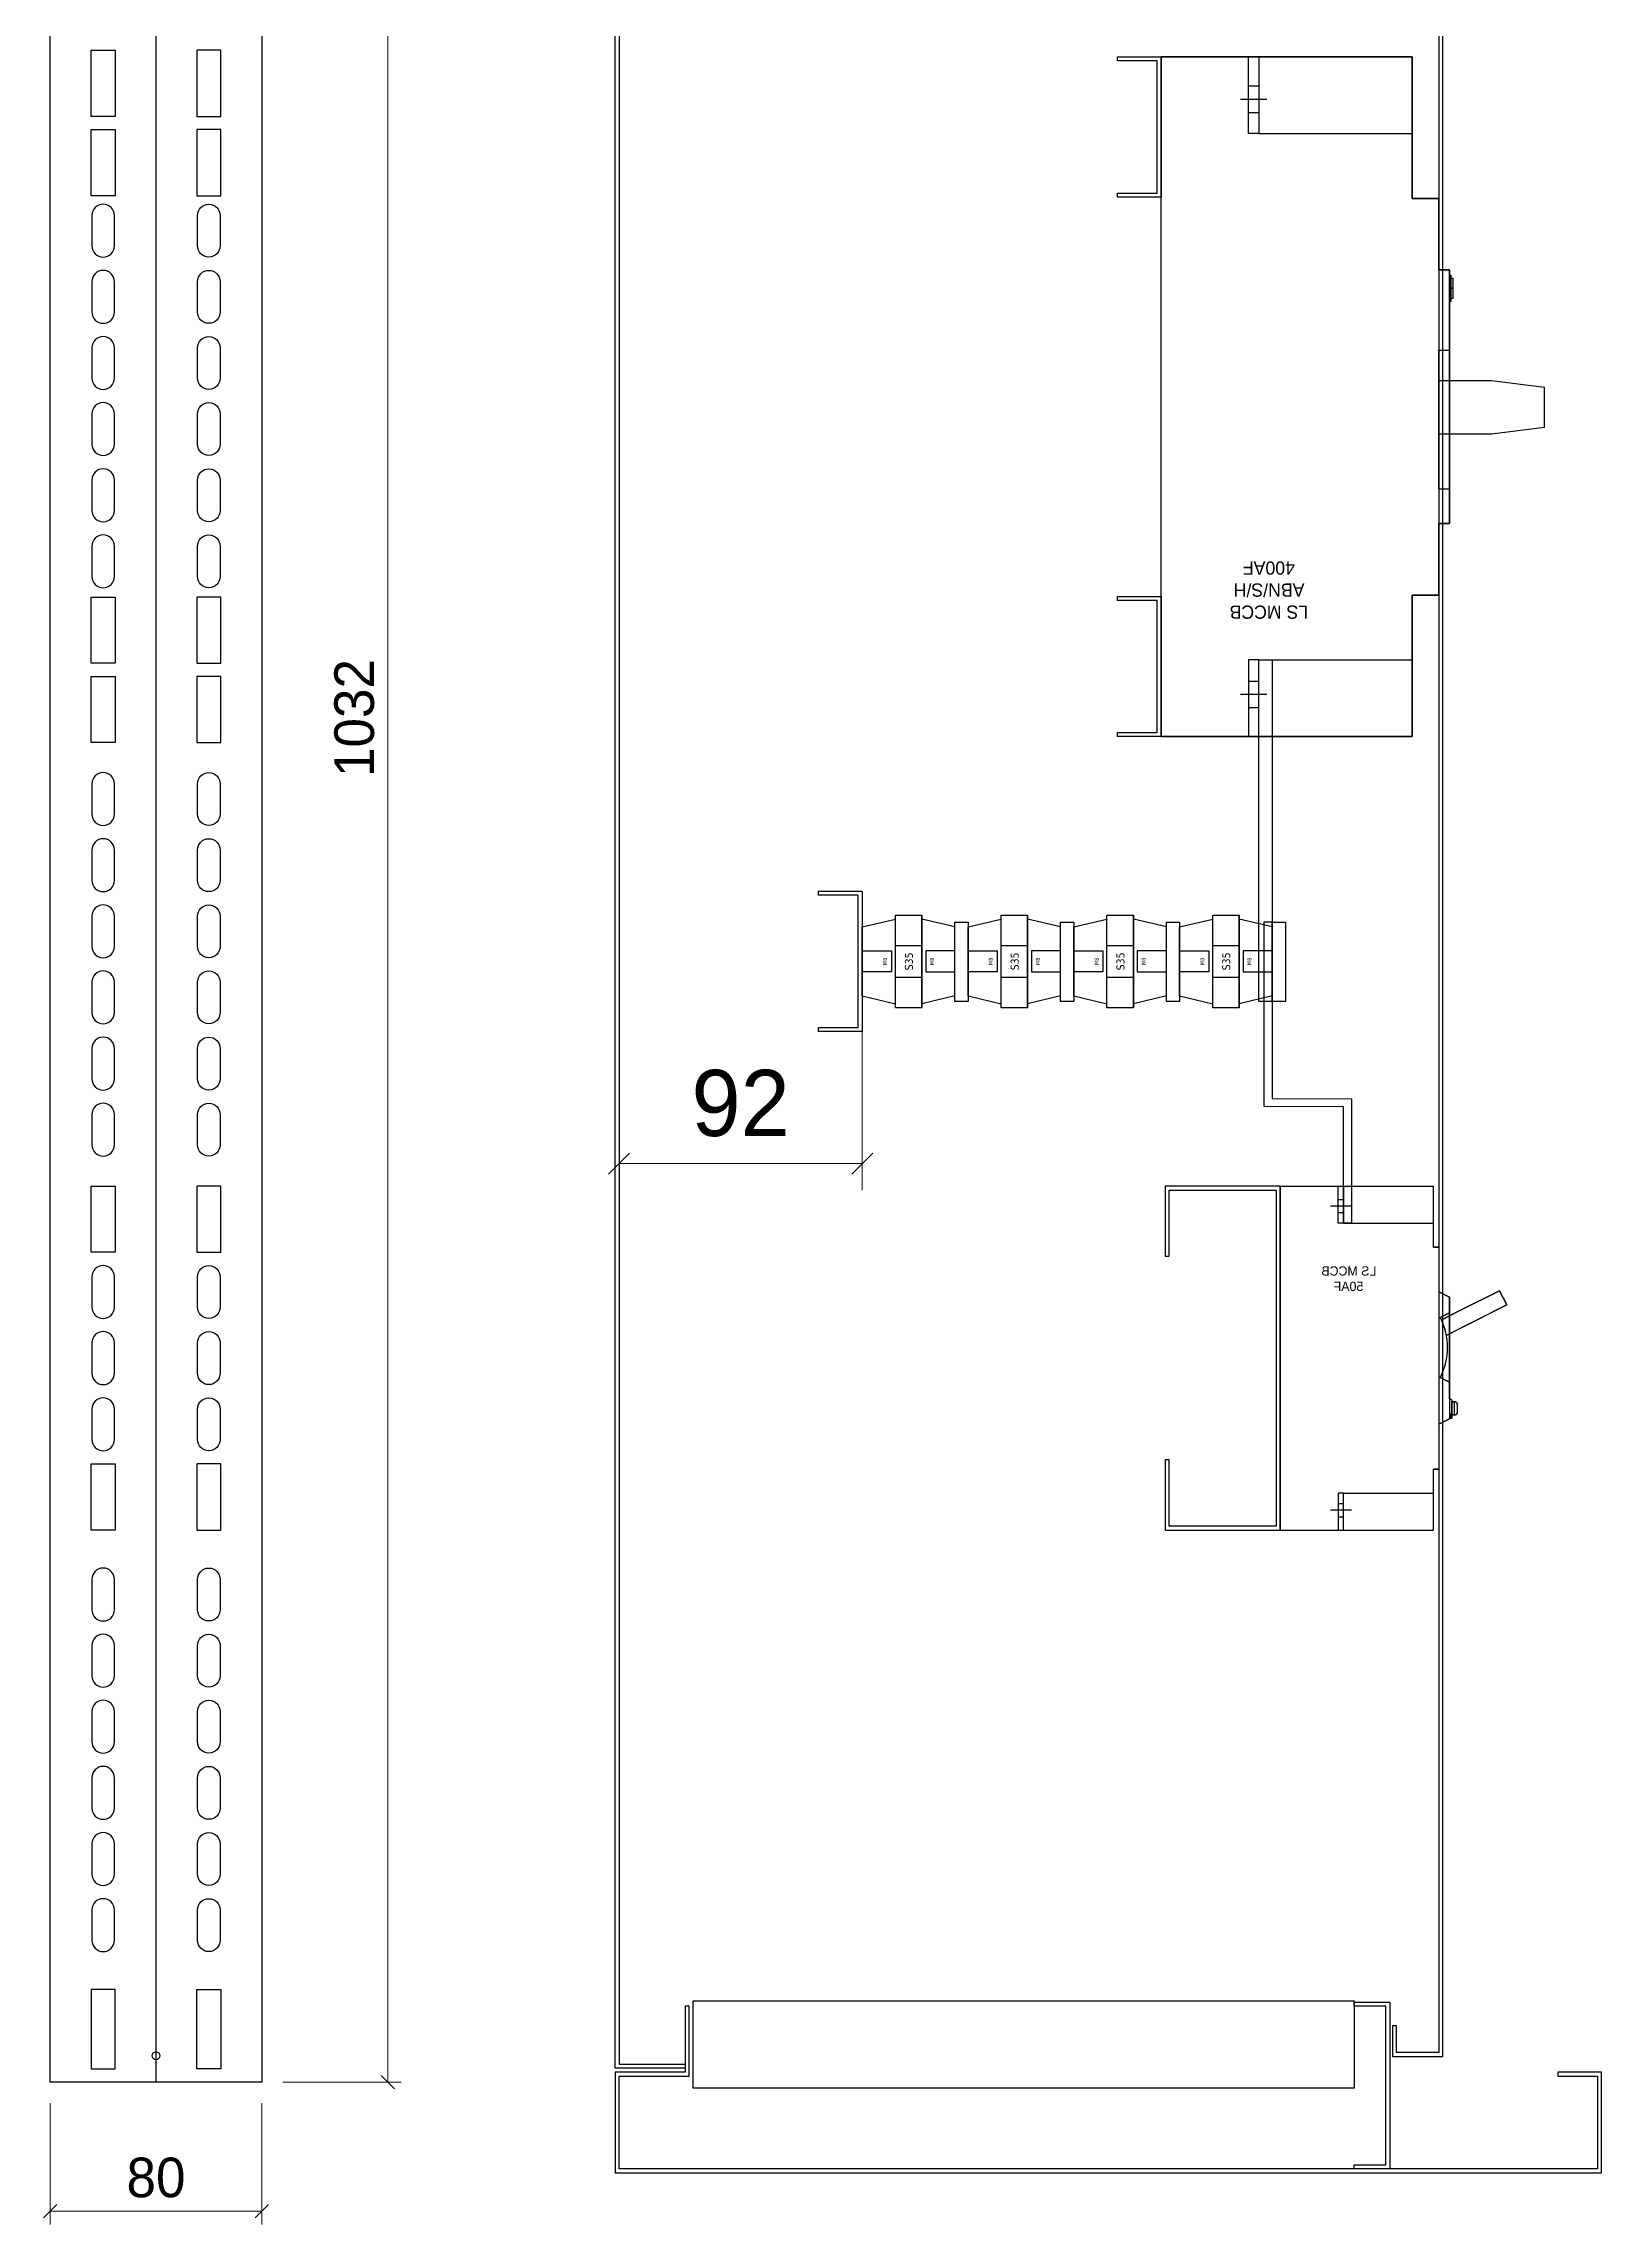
# Model space of a CAD drawing. Header units: millimetres. Extents: x 0 to 4277, y 0 to 3024.
# Drawn here: x 3116 to 3705, y 1579 to 2403 of the extents above; entities that cross this region are included whole.
import ezdxf

# ---------------------------------------------------------------- set-up
doc = ezdxf.new("R2010")
doc.units = ezdxf.units.MM
doc.layers.add('CNC', color=7, linetype='Continuous')
doc.layers.add('DIM', color=253, linetype='Continuous')
doc.dimstyles.new('Dim-15', dxfattribs={"dimtxt": 15, "dimasz": 5, "dimexe": 5, "dimexo": 8, "dimgap": 5, "dimtad": 1, "dimdec": 0, "dimtxsty": 'Standard', "dimblk": 'OBLIQUE', "dimcen": 10, "dimclrd": 5, "dimclre": 5, "dimclrt": 3, "dimazin": 3, "dimtfac": 1, "dimtdec": 0, "dimtmove": 0, "dimatfit": 3, "dimldrblk": 'OBLIQUE', "dimlwd": 9, "dimlwe": 9})
doc.dimstyles.new('Dim-25', dxfattribs={"dimtxt": 25, "dimasz": 8, "dimexe": 10, "dimexo": 15, "dimgap": 10, "dimtad": 1, "dimdec": 0, "dimtxsty": 'Standard', "dimblk": 'OBLIQUE', "dimcen": 10, "dimclrd": 5, "dimclre": 5, "dimclrt": 3, "dimazin": 3, "dimtfac": 1, "dimtdec": 0, "dimtmove": 0, "dimatfit": 3, "dimldrblk": 'OBLIQUE', "dimlwd": 9, "dimlwe": 9})

# ---------------------------------------------------------------- blocks, each defined once
blk = doc.blocks.new('*D7')
at = {"color": 0, "linetype": 'ByBlock', "lineweight": -2}
for p, q in [((3248.83, 2661.52), (3243.83, 2666.52)), ((3243.83, 1635.02), (3248.83, 1630.02))]:
    blk.add_line(p, q, dxfattribs=at)
at = {"layer": 'Defpoints', "color": 0, "transparency": 16777216}
for p in [(3198.62, 2664.02), (3198.62, 1632.52), (3246.33, 1632.52)]:
    blk.add_point(p, dxfattribs=at)
at = {"layer": 'DIM', "color": 5, "lineweight": 9, "transparency": 16777216}
for p, q in [((3206.62, 2664.02), (3251.33, 2664.02)), ((3246.33, 2664.02), (3246.33, 1632.52)), ((3206.62, 1632.52), (3251.33, 1632.52))]:
    blk.add_line(p, q, dxfattribs=at)
at = {"layer": 'DIM', "color": 3, "transparency": 16777216, "insert": (3233.66, 2148.27), "char_height": 15, "attachment_point": 5, "rotation": 90}
blk.add_mtext('1032', dxfattribs=at)
blk = doc.blocks.new('_Oblique')
at = {"color": 0, "linetype": 'ByBlock', "lineweight": -2}
blk.add_line((-0.5, -0.5), (0.5, 0.5), dxfattribs=at)
blk = doc.blocks.new('*D8')
at = {"color": 0, "linetype": 'ByBlock', "lineweight": -2}
for p, q in [((3121.12, 1586.24), (3116.12, 1581.24)), ((3196.12, 1581.24), (3201.12, 1586.24))]:
    blk.add_line(p, q, dxfattribs=at)
at = {"layer": 'Defpoints', "color": 0, "transparency": 16777216}
for p in [(3118.62, 1632.52), (3198.62, 1632.52), (3198.62, 1583.74)]:
    blk.add_point(p, dxfattribs=at)
at = {"layer": 'DIM', "color": 5, "lineweight": 9, "transparency": 16777216}
for p, q in [((3118.62, 1624.52), (3118.62, 1578.74)), ((3198.62, 1624.52), (3198.62, 1578.74)), ((3118.62, 1583.74), (3198.62, 1583.74))]:
    blk.add_line(p, q, dxfattribs=at)
at = {"layer": 'DIM', "color": 3, "transparency": 16777216, "insert": (3158.62, 1596.4), "char_height": 15, "attachment_point": 5}
blk.add_mtext('80', dxfattribs=at)
blk = doc.blocks.new('HCC1 LS 50AF')
at = {"color": 7}
for p, q in [((58, 0), (0, 0)), ((0, -23), (0, 0)), ((58, 0), (58, -130)), ((31, -7.5), (39, -7.5)), ((36, -5), (34, -5)), ((34, -14), (0, -14)), ((36, -10), (34, -10)), ((-2, -23), (0, -23)), ((0, -23), (-2, -23)), ((-2, -23), (-2, -40)), ((-27.7, -44.88), (-25, -39.52)), ((-25, -39.52), (-27.7, -44.88)), ((-25, -39.52), (-10, -47.05)), ((-10, -47.05), (-25, -39.52)), ((-2, -40), (-5, -41.5)), ((-5, -41.5), (-2, -40)), ((-2, -40), (-2, -90)), ((-27.7, -44.88), (-4.75, -56.4)), ((-10, -53.77), (-27.7, -44.88)), ((-10, -47.05), (-2.93, -50.6)), ((-2.93, -50.6), (-10, -47.05)), ((-6, -42), (-5, -41.5)), ((-5, -41.5), (-6, -42)), ((-6, -80.35), (-6, -42)), ((-6, -42), (-6, -80.35)), ((-6, -47.94), (-2.5, -49.7)), ((-2.5, -49.7), (-6, -47.94)), ((-4.75, -56.4), (-10, -53.77)), ((-6, -74.06), (-2.5, -72.3)), ((-2.5, -72.3), (-6, -74.06)), ((-7, -81.5), (-8, -81.5)), ((-8, -86.5), (-8, -81.5)), ((-8, -81.5), (-7, -81.5)), ((-8, -86.5), (-8, -81.5)), ((-7, -86.65), (-7, -81.35)), ((-7, -81.35), (-7, -86.65)), ((-6, -80.35), (-6, -87.65)), ((-6, -80.35), (-6, -87.65)), ((-9, -82.5), (-9, -85.5)), ((-9, -82.5), (-9, -85.5)), ((-8, -86.5), (-7, -86.5)), ((-7, -86.5), (-8, -86.5)), ((-6, -86.15), (-7, -86.15)), ((-7, -86.15), (-6, -86.15)), ((-6, -86.18), (-7, -86.18)), ((-7, -86.18), (-6, -86.18)), ((-7, -86.25), (-6, -86.25)), ((-6, -86.25), (-7, -86.25)), ((-6, -86.28), (-7, -86.28)), ((-7, -86.28), (-6, -86.28)), ((-7, -86.31), (-6, -86.31)), ((-6, -86.31), (-7, -86.31)), ((-7, -86.34), (-6, -86.34)), ((-6, -86.34), (-7, -86.34)), ((-7, -86.37), (-6, -86.37)), ((-6, -86.37), (-7, -86.37)), ((-7, -86.41), (-6, -86.41)), ((-6, -86.41), (-7, -86.41)), ((-7, -86.44), (-6, -86.44)), ((-6, -86.44), (-7, -86.44)), ((-7, -86.5), (-6, -86.5)), ((-6, -86.5), (-7, -86.5)), ((-7, -86.53), (-6, -86.53)), ((-6, -86.53), (-7, -86.53)), ((-7, -86.6), (-6, -86.6)), ((-6, -86.6), (-7, -86.6)), ((-6, -86.63), (-7, -86.63)), ((-7, -86.63), (-6, -86.63)), ((-7, -86.65), (-7, -87.65)), ((-7, -87.65), (-7, -86.65)), ((-7, -86.66), (-6, -86.66)), ((-6, -86.66), (-7, -86.66)), ((-7, -86.69), (-6, -86.69)), ((-6, -86.69), (-7, -86.69)), ((-6, -86.72), (-7, -86.72)), ((-7, -86.72), (-6, -86.72)), ((-7, -86.76), (-6, -86.76)), ((-6, -86.76), (-7, -86.76)), ((-6, -86.79), (-7, -86.79)), ((-7, -86.79), (-6, -86.79)), ((-7, -86.82), (-6, -86.82)), ((-6, -86.82), (-7, -86.82)), ((-6, -86.85), (-7, -86.85)), ((-7, -86.85), (-6, -86.85)), ((-7, -86.88), (-6, -86.88)), ((-6, -86.88), (-7, -86.88)), ((-7, -86.92), (-6, -86.92)), ((-6, -86.92), (-7, -86.92)), ((-6, -86.95), (-7, -86.95)), ((-7, -86.95), (-6, -86.95)), ((-6, -86.98), (-7, -86.98)), ((-7, -86.98), (-6, -86.98)), ((-7, -87.01), (-6, -87.01)), ((-6, -87.01), (-7, -87.01)), ((-7, -87.08), (-6, -87.08)), ((-6, -87.08), (-7, -87.08)), ((-7, -87.14), (-6, -87.14)), ((-6, -87.14), (-7, -87.14)), ((-7, -87.17), (-6, -87.17)), ((-6, -87.17), (-7, -87.17)), ((-7, -87.24), (-6, -87.24)), ((-6, -87.24), (-7, -87.24)), ((-7, -87.27), (-6, -87.27)), ((-6, -87.27), (-7, -87.27)), ((-7, -87.3), (-6, -87.3)), ((-6, -87.3), (-7, -87.3)), ((-7, -87.33), (-6, -87.33)), ((-6, -87.33), (-7, -87.33)), ((-7, -87.36), (-6, -87.36)), ((-6, -87.36), (-7, -87.36)), ((-7, -87.43), (-6, -87.43)), ((-6, -87.43), (-7, -87.43)), ((-7, -87.46), (-6, -87.46)), ((-6, -87.46), (-7, -87.46)), ((-7, -87.52), (-6, -87.52)), ((-6, -87.52), (-7, -87.52)), ((-7, -87.55), (-6, -87.55)), ((-6, -87.55), (-7, -87.55)), ((-7, -87.62), (-6, -87.62)), ((-6, -87.62), (-7, -87.62)), ((-6, -87.65), (-7, -87.65)), ((-7, -87.65), (-6, -87.65)), ((-6, -88), (-6, -87.65)), ((-6, -87.65), (-6, -88)), ((-6, -88), (-5, -88.5)), ((-5, -88.5), (-6, -88)), ((-5, -88.5), (-2, -90)), ((-2, -90), (-5, -88.5)), ((-2, -90), (-2, -107)), ((0, -107), (-2, -107)), ((-2, -107), (0, -107)), ((0, -130), (0, -107)), ((34, -116), (0, -116)), ((31, -122.5), (39, -122.5)), ((36, -120), (34, -120)), ((58, -130), (0, -130)), ((36, -125), (34, -125))]:
    blk.add_line(p, q, dxfattribs=at)
for points in [[(36, 0), (34, 0), (34, -14), (36, -14)], [(36, -130), (34, -130), (34, -116), (36, -116)]]:
    blk.add_lwpolyline(points, close=True, dxfattribs=at)
for centre, radius, start, end in [((20, -61), 25.18, 153.33318, 206.66682), ((20, -61), 25.18, 153.33318, 206.66682), ((-6, -81.35), 1, 90, 180), ((-6, -81.35), 1, 90, 180), ((-6, -86.65), 1, 180, 270), ((-6, -86.65), 1, 180, 270)]:
    blk.add_arc(centre, radius, start, end, dxfattribs=at)
for points, knots in [([(-9, -82.5), (-9, -82.35), (-8.97, -82.2), (-8.9, -82.06), (-8.87, -81.99), (-8.82, -81.92), (-8.77, -81.86), (-8.72, -81.8), (-8.65, -81.74), (-8.58, -81.68), (-8.5, -81.63), (-8.42, -81.59), (-8.32, -81.55), (-8.22, -81.52), (-8.11, -81.5), (-8, -81.5)], [0, 0, 0, 0, 0.3287924, 0.3287924, 0.3287924, 0.4957607, 0.4957607, 0.4957607, 0.6613171, 0.6613171, 0.6613171, 0.8268836, 0.8268836, 0.8268836, 1, 1, 1, 1]), ([(-8, -81.5), (-8.22, -81.5), (-8.42, -81.58), (-8.58, -81.68), (-8.65, -81.74), (-8.72, -81.8), (-8.77, -81.86), (-8.82, -81.92), (-8.87, -81.99), (-8.9, -82.06), (-8.97, -82.2), (-9, -82.35), (-9, -82.5)], [0, 0, 0, 0, 0.3386829, 0.3386829, 0.3386829, 0.5042393, 0.5042393, 0.5042393, 0.6712076, 0.6712076, 0.6712076, 1, 1, 1, 1]), ([(-8, -86.5), (-8.22, -86.5), (-8.42, -86.42), (-8.58, -86.32), (-8.65, -86.26), (-8.72, -86.2), (-8.77, -86.14), (-8.82, -86.08), (-8.87, -86.01), (-8.9, -85.94), (-8.97, -85.8), (-9, -85.65), (-9, -85.5)], [0, 0, 0, 0, 0.3386829, 0.3386829, 0.3386829, 0.5042393, 0.5042393, 0.5042393, 0.6712076, 0.6712076, 0.6712076, 1, 1, 1, 1]), ([(-9, -85.5), (-9, -85.65), (-8.97, -85.8), (-8.9, -85.94), (-8.87, -86.01), (-8.82, -86.08), (-8.77, -86.14), (-8.72, -86.2), (-8.65, -86.26), (-8.58, -86.32), (-8.42, -86.42), (-8.22, -86.5), (-8, -86.5)], [0, 0, 0, 0, 0.3287924, 0.3287924, 0.3287924, 0.4957607, 0.4957607, 0.4957607, 0.6613171, 0.6613171, 0.6613171, 1, 1, 1, 1])]:
    blk.add_open_spline(points, degree=3, knots=knots, dxfattribs=at)
at = {"insert": (13.32, -30.29), "char_height": 3.5, "attachment_point": 1}
blk.add_mtext_dynamic_manual_height_columns('\\pi8.285;{\\C1;LS MCCB\\P\\pi13.22;50AF}', width=37.6867, gutter_width=1, heights=[0], dxfattribs=at)
blk = doc.blocks.new('HCC1 LS 400AF')
at = {"color": 7}
for p, q in [((0, 0), (0, -15.3)), ((0, -15.3), (0, 0)), ((0, 0), (95, 0)), ((95, 0), (0, 0)), ((95, 0), (95, -257)), ((95, 0), (95, -257)), ((0, -15.3), (0, -24.9)), ((0, -24.9), (0, -15.3)), ((65, -16), (55, -16)), ((62, -11), (58, -11)), ((62, -21), (58, -21)), ((0, -24.9), (0, -53.5)), ((0, -53.5), (0, -24.9)), ((58, -29), (0, -29)), ((-10, -80.5), (-10, -53.5)), ((-10, -53.5), (0, -53.5)), ((-10, -53.5), (-10, -80.5)), ((0, -53.5), (-10, -53.5)), ((-14, -176.5), (-14, -80.5)), ((-14, -80.5), (-10, -80.5)), ((-10, -80.5), (-14, -80.5)), ((-14, -80.5), (-14, -176.5)), ((-10, -93.7), (-14, -93.7)), ((-10, -93.7), (-10, -146.1)), ((-10, -93.7), (-10, -146.1)), ((-30, -114.45), (-50, -116.95)), ((-30, -114.45), (-50, -116.95)), ((-10, -114.45), (-30, -114.45)), ((-18, -114.45), (-30, -114.45)), ((-10, -114.45), (-18, -114.45)), ((-50, -116.95), (-50, -131.95)), ((-50, -116.95), (-50, -131.95)), ((-50, -131.95), (-30, -134.45)), ((-50, -131.95), (-30, -134.45)), ((-30, -134.45), (-10, -134.45)), ((-30, -134.45), (-18, -134.45)), ((-18, -134.45), (-10, -134.45)), ((-10, -146.1), (-14, -146.1)), ((-14.5, -169.5), (-14.5, -164.5)), ((-14, -164.5), (-14.5, -164.5)), ((-14.5, -174.5), (-14.5, -164.5)), ((-15.5, -165.75), (-15.5, -169.5)), ((-14.5, -165.75), (-15.5, -165.75)), ((-15.5, -165.75), (-15.5, -173.25)), ((-14.5, -169.5), (-15.5, -169.5)), ((-15.5, -169.5), (-15.5, -173.25)), ((-15.5, -169.5), (-14.5, -169.5)), ((-14.5, -169.5), (-14, -169.5)), ((-14, -169.5), (-14.5, -169.5)), ((-14.5, -174.5), (-14.5, -169.5)), ((-15.5, -173.25), (-14.5, -173.25)), ((-14, -174.5), (-14.5, -174.5)), ((-10, -176.5), (-14, -176.5)), ((-14, -176.5), (-10, -176.5)), ((-10, -203.5), (-10, -176.5)), ((-10, -176.5), (-10, -203.5)), ((0, -203.5), (-10, -203.5)), ((-10, -203.5), (0, -203.5)), ((0, -203.5), (0, -232.1)), ((0, -232.1), (0, -203.5)), ((58, -228), (0, -228)), ((0, -232.1), (0, -241.7)), ((0, -241.7), (0, -232.1)), ((62, -236), (58, -236)), ((0, -241.7), (0, -257)), ((0, -257), (0, -241.7)), ((65, -241), (55, -241)), ((62, -246), (58, -246)), ((0, -257), (95, -257)), ((95, -257), (0, -257))]:
    blk.add_line(p, q, dxfattribs=at)
for points in [[(62, 0), (58, 0), (58, -29), (62, -29)], [(62, -257), (58, -257), (58, -228), (62, -228)]]:
    blk.add_lwpolyline(points, close=True, dxfattribs=at)
at = {"insert": (35.64, -44.55), "char_height": 5, "attachment_point": 1}
blk.add_mtext_dynamic_manual_height_columns('\\pi3.7598;{\\C1;LS MCCB\\P\\pi5.15134;ABN/S/H\\P\\pi8.75809;400AF}', width=37.6867, gutter_width=1, heights=[0], dxfattribs=at)
blk = doc.blocks.new('su35-1')
at = {"color": 1}
for p, q in [((-13, 35), (-16, 22.5)), ((-13, 35), (13, 35)), ((13, 35), (16, 22.5)), ((-17.5, 12.5), (-17.5, 22.5)), ((-17.5, 22.5), (17.5, 22.5)), ((-16, 22.5), (16, 22.5)), ((-6, 22.5), (-6, 12.5)), ((6, 22.5), (6, 12.5)), ((17.5, 22.5), (17.5, 12.5)), ((-17.5, 12.5), (17.5, 12.5)), ((17.5, 12.5), (-17.5, 12.5)), ((-16, 12.5), (16, 12.5)), ((-13, 0), (-16, 12.5)), ((13, 0), (16, 12.5)), ((-13, 0), (13, 0))]:
    blk.add_line(p, q, dxfattribs=at)
for points in [[(-4, 35), (4, 35), (4, 24), (-4, 24)], [(-4, 0), (4, 0), (4, 11), (-4, 11)]]:
    blk.add_lwpolyline(points, close=True, dxfattribs=at)
at = {"color": 1, "width": 30.0978, "attachment_point": 5}
for s, insert, char_height in [('{\\fTahoma|b0|i0|c0|p34;M8}', (0, 26.4), 1.5), ('{\\fTahoma|b0|i0|c0|p34;S35}', (0, 17.34), 3), ('{\\fTahoma|b0|i0|c0|p34;M8}', (0, 8.6), 1.5)]:
    blk.add_mtext(s, dxfattribs=dict(at, insert=insert, char_height=char_height))
blk = doc.blocks.new('*D16')
at = {"color": 0, "linetype": 'ByBlock', "lineweight": -2}
for p, q in [((3337.71, 1983.8), (3329.71, 1975.8)), ((3421.71, 1975.8), (3429.71, 1983.8))]:
    blk.add_line(p, q, dxfattribs=at)
at = {"layer": 'Defpoints', "color": 0, "ltscale": 3, "transparency": 16777216}
for p in [(3333.71, 2062.24), (3425.71, 2069.27), (3425.71, 1979.8)]:
    blk.add_point(p, dxfattribs=at)
at = {"layer": 'DIM', "color": 5, "lineweight": 9, "ltscale": 3, "transparency": 16777216}
for p, q in [((3425.71, 2054.27), (3425.71, 1969.8)), ((3333.71, 2047.24), (3333.71, 1969.8)), ((3333.71, 1979.8), (3425.71, 1979.8))]:
    blk.add_line(p, q, dxfattribs=at)
at = {"layer": 'DIM', "color": 3, "ltscale": 3, "transparency": 16777216, "insert": (3379.71, 2002.56), "char_height": 25, "attachment_point": 5}
blk.add_mtext('92', dxfattribs=at)
blk = doc.blocks.new('ovan8.5x20')
at = {"layer": 'CNC', "color": 2, "lineweight": -3}
for p, q in [((5.75, 4.25), (-5.75, 4.25)), ((-5.75, -4.25), (5.75, -4.25))]:
    blk.add_line(p, q, dxfattribs=at)
for centre, start, end in [((-5.75, 0), 90, 270), ((5.75, 0), 270, 90)]:
    blk.add_arc(centre, 4.25, start, end, dxfattribs=at)

msp = doc.modelspace()

# ---------------------------------------------------------------- linework, layer by layer
at = {"color": 7}
msp.add_line((3158.62, 2664.02), (3158.62, 1632.52), dxfattribs=at)
msp.add_lwpolyline([(3118.62, 2664.02), (3198.62, 2664.02), (3198.62, 1632.52), (3118.62, 1632.52)], close=True, dxfattribs=at)
for points in [[(3358.71, 2657.27), (3333.71, 2657.27), (3333.71, 1639.27), (3358.71, 1639.27), (3358.71, 1637.77), (3332.21, 1637.77), (3332.21, 2658.77), (3358.71, 2658.77)], [(3627.71, 2642.77), (3627.71, 2652.77), (3643.71, 2652.77), (3643.71, 1643.77), (3627.71, 1643.77), (3627.71, 1653.77), (3626.21, 1653.77), (3626.21, 1642.27), (3645.21, 1642.27), (3645.21, 2654.27), (3626.21, 2654.27), (3626.21, 2642.77)], [(3688.71, 1634.77), (3703.71, 1634.77), (3703.71, 1599.77), (3333.71, 1599.77), (3333.71, 1634.77), (3360.21, 1634.77), (3360.21, 1661.27), (3358.71, 1661.27), (3358.71, 1636.27), (3332.21, 1636.27), (3332.21, 1598.27), (3705.21, 1598.27), (3705.21, 1636.27), (3688.71, 1636.27)], [(3361.71, 1630.27), (3361.71, 1663.27), (3611.71, 1663.27), (3611.71, 1630.27)], [(3611.71, 1601.27), (3623.71, 1601.27), (3623.71, 1661.27), (3611.71, 1661.27), (3611.71, 1662.77), (3625.21, 1662.77), (3625.21, 1599.77), (3611.71, 1599.77)]]:
    msp.add_lwpolyline(points, close=True)
at = {"color": 2, "ltscale": 3}
for points in [[(3134.12, 2400.77), (3143.12, 2400.77), (3143.12, 2375.77), (3134.12, 2375.77)], [(3183.12, 2400.77), (3174.12, 2400.77), (3174.12, 2375.77), (3183.12, 2375.77)], [(3134.12, 2370.77), (3143.12, 2370.77), (3143.12, 2345.77), (3134.12, 2345.77)], [(3183.12, 2370.77), (3174.12, 2370.77), (3174.12, 2345.77), (3183.12, 2345.77)], [(3134.12, 2194.02), (3143.12, 2194.02), (3143.12, 2169.02), (3134.12, 2169.02)], [(3183.12, 2194.02), (3174.12, 2194.02), (3174.12, 2169.02), (3183.12, 2169.02)], [(3134.12, 2164.02), (3143.12, 2164.02), (3143.12, 2139.02), (3134.12, 2139.02)], [(3183.12, 2164.02), (3174.12, 2164.02), (3174.12, 2139.02), (3183.12, 2139.02)], [(3540.71, 2071.16), (3545.71, 2071.16), (3545.71, 2041.16), (3540.71, 2041.16)], [(3134.12, 1971.27), (3143.12, 1971.27), (3143.12, 1946.27), (3134.12, 1946.27)], [(3183.12, 1971.27), (3174.12, 1971.27), (3174.12, 1946.27), (3183.12, 1946.27)], [(3134.12, 1866.27), (3143.12, 1866.27), (3143.12, 1841.27), (3134.12, 1841.27)], [(3183.12, 1866.27), (3174.12, 1866.27), (3174.12, 1841.27), (3183.12, 1841.27)]]:
    msp.add_lwpolyline(points, close=True, dxfattribs=at)
at = {"color": 8}
for points in [[(3522.21, 2346.77), (3537.21, 2346.77), (3537.21, 2396.77), (3522.21, 2396.77), (3522.21, 2398.27), (3538.71, 2398.27), (3538.71, 2345.27), (3522.21, 2345.27)], [(3522.21, 2142.77), (3537.21, 2142.77), (3537.21, 2192.77), (3522.21, 2192.77), (3522.21, 2194.27), (3538.71, 2194.27), (3538.71, 2141.27), (3522.21, 2141.27)], [(3409.21, 2031.27), (3424.21, 2031.27), (3424.21, 2081.27), (3409.21, 2081.27), (3409.21, 2082.77), (3425.71, 2082.77), (3425.71, 2029.77), (3409.21, 2029.77)], [(3540.21, 1867.77), (3540.21, 1841.27), (3583.71, 1841.27), (3583.71, 1971.27), (3540.21, 1971.27), (3540.21, 1944.77), (3541.71, 1944.77), (3541.71, 1969.77), (3582.21, 1969.77), (3582.21, 1842.77), (3541.71, 1842.77), (3541.71, 1867.77)]]:
    msp.add_lwpolyline(points, close=True, dxfattribs=at)
at = {"color": 1, "ltscale": 3}
for points in [[(3575.71, 2170.27), (3580.71, 2170.27), (3580.71, 2041.16), (3575.71, 2041.16)], [(3580.71, 2071.16), (3585.71, 2071.16), (3585.71, 2041.16), (3580.71, 2041.16)]]:
    msp.add_lwpolyline(points, close=True, dxfattribs=at)
at = {"color": 7, "ltscale": 3}
msp.add_lwpolyline([(3460.71, 2071.16), (3465.71, 2071.16), (3465.71, 2041.16), (3460.71, 2041.16)], close=True, dxfattribs=at)
at = {"color": 5, "ltscale": 3}
msp.add_lwpolyline([(3500.71, 2071.16), (3505.71, 2071.16), (3505.71, 2041.16), (3500.71, 2041.16)], close=True, dxfattribs=at)
at = {"color": 1}
msp.add_lwpolyline([(3607.71, 1957.27), (3607.71, 2001.27), (3577.71, 2001.38), (3577.71, 2071.27), (3580.71, 2071.27), (3580.71, 2004.38), (3610.71, 2004.27), (3610.71, 1957.27), (3607.71, 1957.27)], dxfattribs=at)
at = {"color": 2}
for points in [[(3134.12, 1667.52), (3134.12, 1637.52), (3143.12, 1637.52), (3143.12, 1667.52)], [(3183.12, 1667.52), (3183.12, 1637.52), (3174.12, 1637.52), (3174.12, 1667.52)]]:
    msp.add_lwpolyline(points, close=True, dxfattribs=at)
msp.add_circle((3158.62, 1642.52), 1.5, dxfattribs=at)

# ---------------------------------------------------------------- block references
at = {"color": 7, "rotation": 180}
msp.add_blockref('HCC1 LS 400AF', (3633.71, 2141.27), dxfattribs=at)
at = {"color": 2, "rotation": 90}
for p in [(3460.71, 2056.27), (3500.71, 2056.27), (3540.71, 2056.27), (3580.71, 2056.27)]:
    msp.add_blockref('su35-1', p, dxfattribs=at)
at = {"color": 7, "xscale": -1}
msp.add_blockref('HCC1 LS 50AF', (3641.71, 1971.27), dxfattribs=at)
at = {"layer": 'CNC', "lineweight": -3, "rotation": 90}
for p in [(3138.62, 2332.52), (3138.62, 2307.52), (3138.62, 2282.52), (3138.62, 2257.52), (3138.62, 2232.52), (3138.62, 2207.52), (3138.62, 2117.64), (3138.62, 2092.64), (3138.62, 2067.64), (3138.62, 2042.64), (3138.62, 2017.64), (3138.62, 1992.64), (3138.62, 1931.27), (3138.62, 1906.27), (3138.62, 1881.27), (3138.62, 1816.89), (3138.62, 1791.89), (3138.62, 1766.89), (3138.62, 1741.89), (3138.62, 1716.89), (3138.62, 1691.89)]:
    msp.add_blockref('ovan8.5x20', p, dxfattribs=at)
at = {"layer": 'CNC', "lineweight": -3, "xscale": -1, "rotation": 270}
for p in [(3178.62, 2332.52), (3178.62, 2307.52), (3178.62, 2282.52), (3178.62, 2257.52), (3178.62, 2232.52), (3178.62, 2207.52), (3178.62, 2117.64), (3178.62, 2092.64), (3178.62, 2067.64), (3178.62, 2042.64), (3178.62, 2017.64), (3178.62, 1992.64), (3178.62, 1931.27), (3178.62, 1906.27), (3178.62, 1881.27), (3178.62, 1816.89), (3178.62, 1791.89), (3178.62, 1766.89), (3178.62, 1741.89), (3178.62, 1716.89), (3178.62, 1691.89)]:
    msp.add_blockref('ovan8.5x20', p, dxfattribs=at)

# ---------------------------------------------------------------- dimensions: what is measured, and where the dimension line sits
at = {"layer": 'DIM', "color": 7}
dim = msp.add_linear_dim(base=(3246.32600925, 1632.51809601), p1=(3198.61959728, 2664.01809601), p2=(3198.61959728, 1632.51809601), angle=90, dimstyle='Dim-15', dxfattribs=at)
dim.commit()
dim.dimension.update_dxf_attribs({"geometry": '*D7', "text_midpoint": (3233.66229847, 2148.26809601)})
at = {"layer": 'DIM', "color": 7, "ltscale": 3}
dim = msp.add_linear_dim(base=(3425.71, 1979.8), p1=(3333.71, 2062.24), p2=(3425.71, 2069.27), dimstyle='Dim-25', dxfattribs=at)
dim.commit()
dim.dimension.update_dxf_attribs({"geometry": '*D16', "text_midpoint": (3379.71, 2002.56)})
at = {"layer": 'DIM', "color": 7}
dim = msp.add_linear_dim(base=(3198.62, 1583.74), p1=(3118.62, 1632.52), p2=(3198.62, 1632.52), dimstyle='Dim-15', dxfattribs=at)
dim.commit()
dim.dimension.update_dxf_attribs({"geometry": '*D8', "text_midpoint": (3158.62, 1596.4)})

doc.saveas('drawing.dxf')
